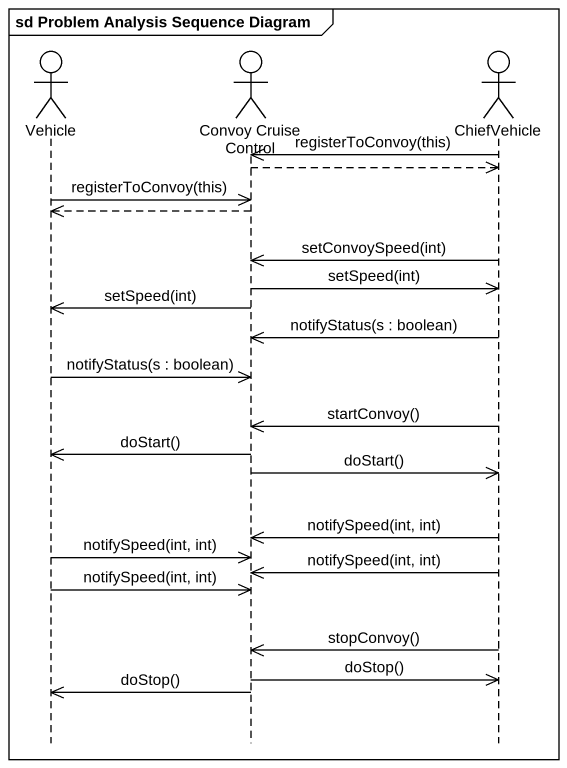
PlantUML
@startuml
mainframe sd Problem Analysis Sequence Diagram
hide footbox
actor Vehicle
actor "Convoy Cruise Control" as Convoy_Cruise_Control
actor ChiefVehicle

ChiefVehicle ->> Convoy_Cruise_Control : registerToConvoy(this)
Convoy_Cruise_Control -->> ChiefVehicle
Vehicle ->> Convoy_Cruise_Control : registerToConvoy(this)
Convoy_Cruise_Control -->> Vehicle
ChiefVehicle ->> Convoy_Cruise_Control : setConvoySpeed(int)
Convoy_Cruise_Control ->> ChiefVehicle : setSpeed(int)
Convoy_Cruise_Control ->> Vehicle : setSpeed(int)
ChiefVehicle ->> Convoy_Cruise_Control : notifyStatus(s : boolean)
Vehicle ->> Convoy_Cruise_Control : notifyStatus(s : boolean)
ChiefVehicle ->> Convoy_Cruise_Control : startConvoy()
Convoy_Cruise_Control ->> Vehicle : doStart()
Convoy_Cruise_Control ->> ChiefVehicle : doStart()
ChiefVehicle ->> Convoy_Cruise_Control : notifySpeed(int, int)
Vehicle ->> Convoy_Cruise_Control : notifySpeed(int, int)
ChiefVehicle ->> Convoy_Cruise_Control : notifySpeed(int, int)
Vehicle ->> Convoy_Cruise_Control : notifySpeed(int, int)
ChiefVehicle ->> Convoy_Cruise_Control : stopConvoy()
Convoy_Cruise_Control ->> ChiefVehicle : doStop()
Convoy_Cruise_Control ->> Vehicle : doStop()
@enduml
